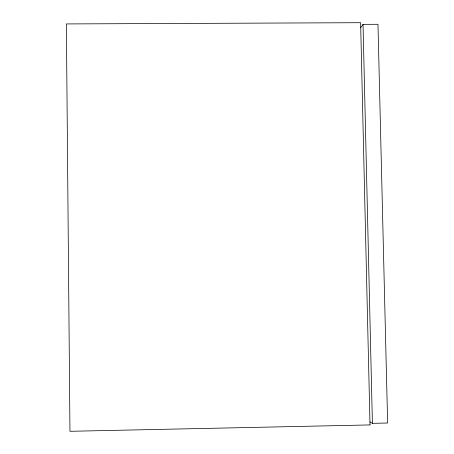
<?xml version="1.0" encoding="UTF-8"?>
<svg xmlns="http://www.w3.org/2000/svg" width="454" height="454" viewBox="0 0 454 454"><rect width="100%" height="100%" fill="white"/><g stroke="black" fill="none" stroke-linecap="round" stroke-linejoin="round"><path stroke-width="0.68" d="M360.544 27.785L363.035 24.351L377.972 24.289L387.631 423.014L372.405 423.338L369.993 421.874M363.035 24.351L372.405 423.338M370.016 424.927L69.956 431.3L66.369 23.931L360.618 22.7L370.016 424.927"/></g></svg>
